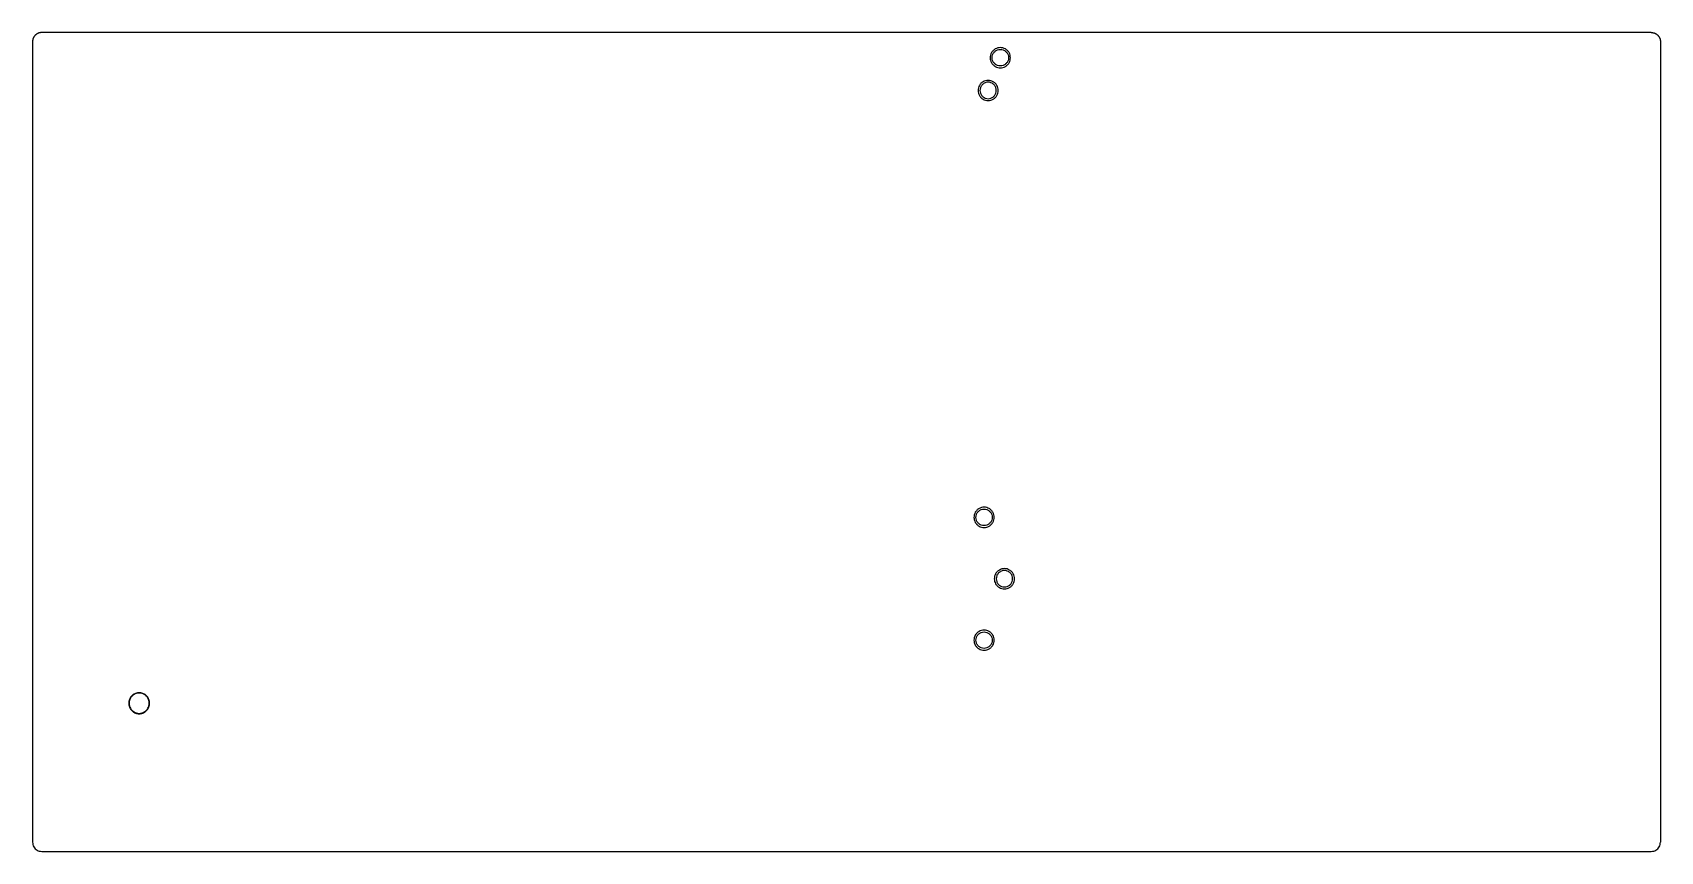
# Model space of a CAD drawing. Extents: x 0 to 1023, y 0 to 515.
# Drawn here: x 0 to 511, y 0 to 257 of the extents above; entities that cross this region are included whole.
import ezdxf

# ---------------------------------------------------------------- set-up
doc = ezdxf.new("R2010")
doc.units = 0
doc.layers.add('Visible_(ANSI)', color=7, linetype='CONTINUOUS')

msp = doc.modelspace()

# ---------------------------------------------------------------- linework, layer by layer
at = {"layer": 'Visible_(ANSI)', "color": 5}
for points in [[(508.613653, 257.441361), (3.004594, 257.441361)], [(0.141111, 254.559615), (0.141111, 3.023246)], [(511.477132, 254.559615), (511.477132, 3.023246)], [(3.004594, 0.141108), (13.333589, 0.141108), (498.284659, 0.141108), (508.613653, 0.141108)]]:
    msp.add_lwpolyline(points, dxfattribs=at)
at = {"layer": 'Visible_(ANSI)', "color": 7}
for points in [[(306.699841, 249.542212), (306.699841, 249.542212)], [(302.864819, 239.250245), (302.864819, 239.250245)], [(301.586477, 105.119534), (301.586477, 105.119534)], [(307.978178, 85.822617), (307.978178, 85.822617)], [(301.586477, 66.524967), (301.586477, 66.524967)], [(36.906172, 46.712488), (36.906172, 46.712488)]]:
    msp.add_lwpolyline(points, close=True, dxfattribs=at)
at = {"layer": 'Visible_(ANSI)', "color": 1}
for points in [[(307.305374, 249.542212), (307.305374, 249.542212)], [(303.470364, 239.250217), (303.470364, 239.250217)], [(302.19201, 105.119534), (302.19201, 105.119534)], [(308.583711, 85.822617), (308.583711, 85.822617)], [(302.19201, 66.524967), (302.19201, 66.524967)], [(36.808636, 46.712488), (36.808636, 46.712488)]]:
    msp.add_lwpolyline(points, close=True, dxfattribs=at)
at = {"layer": 'Visible_(ANSI)', "color": 5}
for points, knots in [([(3.004594, 257.441361), (2.921282, 257.439058), (2.754629, 257.434452), (2.506999, 257.3988), (2.262245, 257.347532), (2.024026, 257.270804), (1.792765, 257.174833), (1.571072, 257.058112), (1.359995, 256.922941), (1.161618, 256.769529), (0.977204, 256.599388), (0.808252, 256.413723), (0.655969, 256.214014), (0.521525, 256.001712), (0.40611, 255.778348), (0.310473, 255.545816), (0.23499, 255.305807), (0.181387, 255.060041), (0.147447, 254.810513), (0.143223, 254.642938), (0.141111, 254.559164)], [0, 0, 0, 0, 0.249838, 0.499761, 0.749303, 0.999274, 1.24932, 1.499616, 1.74988, 2.000352, 2.250959, 2.50167, 2.752489, 3.003452, 3.254587, 3.505782, 3.756849, 4.008343, 4.259667, 4.51091, 4.51091, 4.51091, 4.51091]), ([(508.613653, 257.441361), (508.696963, 257.439058), (508.863614, 257.434452), (509.111246, 257.398799), (509.356003, 257.347534), (509.594221, 257.270805), (509.825472, 257.174834), (510.047152, 257.058112), (510.258219, 256.922939), (510.456594, 256.769522), (510.641028, 256.599397), (510.809979, 256.413725), (510.962247, 256.214007), (511.096715, 256.001722), (511.212096, 255.778338), (511.30777, 255.545817), (511.383236, 255.305793), (511.43708, 255.060067), (511.470866, 254.810506), (511.475053, 254.642936), (511.477146, 254.559164)], [0, 0, 0, 0, 0.249833, 0.499756, 0.749308, 0.999276, 1.249311, 1.499595, 1.749849, 2.000321, 2.250944, 2.501652, 2.752466, 3.003435, 3.254563, 3.505764, 3.756841, 4.008364, 4.259679, 4.510919, 4.510919, 4.510919, 4.510919]), ([(0.141111, 3.023246), (0.219614, 2.518507), (0.374082, 1.525345), (1.511933, 0.377424), (2.502524, 0.220595), (3.004594, 0.141108)], [0, 0, 0, 0, 1.506234, 2.963783, 4.461756, 4.461756, 4.461756, 4.461756]), ([(508.613653, 0.141108), (509.115723, 0.220595), (510.106315, 0.377423), (511.244169, 1.525344), (511.398632, 2.518507), (511.477132, 3.023246)], [0, 0, 0, 0, 1.497975, 2.955524, 4.461757, 4.461757, 4.461757, 4.461757])]:
    msp.add_open_spline(points, degree=3, knots=knots, dxfattribs=at)
at = {"layer": 'Visible_(ANSI)', "color": 1}
for points in [[(307.305374, 249.542212), (307.284209, 249.264373), (307.242053, 248.710995), (306.908916, 247.936566), (306.40208, 247.271211), (305.735833, 246.761047), (304.961642, 246.440268), (304.130361, 246.330532), (303.29916, 246.440268), (302.524727, 246.761047), (301.859374, 247.271211), (301.349209, 247.936566), (301.02843, 248.710995), (300.918694, 249.542212), (301.02843, 250.373429), (301.349209, 251.147858), (301.859374, 251.813212), (302.524727, 252.323377), (303.29916, 252.644156), (304.130361, 252.753892), (304.961642, 252.644156), (305.735833, 252.323377), (306.40208, 251.813212), (306.908916, 251.147858), (307.242053, 250.373429), (307.284209, 249.820051), (307.305374, 249.542212)], [(303.470364, 239.250217), (303.449198, 238.972378), (303.407043, 238.418999), (303.073905, 237.64457), (302.56707, 236.979216), (301.900823, 236.469051), (301.126631, 236.148273), (300.29535, 236.038537), (299.46415, 236.148273), (298.689716, 236.469051), (298.024363, 236.979216), (297.514198, 237.64457), (297.19342, 238.418999), (297.083684, 239.250217), (297.19342, 240.081434), (297.514198, 240.855863), (298.024363, 241.521217), (298.689716, 242.031382), (299.46415, 242.352161), (300.29535, 242.461896), (301.126631, 242.352161), (301.900823, 242.031382), (302.56707, 241.521217), (303.073905, 240.855863), (303.407043, 240.081434), (303.449198, 239.528055), (303.470364, 239.250217)], [(302.19201, 105.119534), (302.170845, 104.841695), (302.128689, 104.288316), (301.795551, 103.513887), (301.288716, 102.848533), (300.622469, 102.338368), (299.848278, 102.017589), (299.016996, 101.907854), (298.185796, 102.017589), (297.411363, 102.338368), (296.74601, 102.848533), (296.235845, 103.513887), (295.915066, 104.288316), (295.80533, 105.119534), (295.915066, 105.950751), (296.235845, 106.72518), (296.74601, 107.390534), (297.411363, 107.900699), (298.185796, 108.221478), (299.016996, 108.331213), (299.848278, 108.221478), (300.622469, 107.900699), (301.288716, 107.390534), (301.795551, 106.72518), (302.128689, 105.950751), (302.170845, 105.397372), (302.19201, 105.119534)], [(308.583711, 85.822617), (308.562546, 85.544778), (308.52039, 84.9914), (308.187253, 84.216971), (307.680417, 83.551617), (307.01417, 83.041452), (306.239979, 82.720673), (305.408697, 82.610938), (304.577497, 82.720673), (303.803064, 83.041452), (303.137711, 83.551617), (302.627546, 84.216971), (302.306767, 84.9914), (302.197031, 85.822617), (302.306767, 86.653835), (302.627546, 87.428264), (303.137711, 88.093618), (303.803064, 88.603782), (304.577497, 88.924561), (305.408697, 89.034297), (306.239979, 88.924561), (307.01417, 88.603782), (307.680417, 88.093618), (308.187253, 87.428264), (308.52039, 86.653835), (308.562546, 86.100456), (308.583711, 85.822617)], [(302.19201, 66.524967), (302.170845, 66.247128), (302.128689, 65.69375), (301.795551, 64.919321), (301.288716, 64.253967), (300.622469, 63.743802), (299.848278, 63.423023), (299.016996, 63.313288), (298.185796, 63.423023), (297.411363, 63.743802), (296.74601, 64.253967), (296.235845, 64.919321), (295.915066, 65.69375), (295.80533, 66.524967), (295.915066, 67.356185), (296.235845, 68.130614), (296.74601, 68.795968), (297.411363, 69.306132), (298.185796, 69.626911), (299.016996, 69.736647), (299.848278, 69.626911), (300.622469, 69.306132), (301.288716, 68.795968), (301.795551, 68.130614), (302.128689, 67.356185), (302.170845, 66.802806), (302.19201, 66.524967)], [(36.808636, 46.712488), (36.78747, 46.434649), (36.745315, 45.88127), (36.412177, 45.106841), (35.905342, 44.441487), (35.239095, 43.931322), (34.464904, 43.610543), (33.633622, 43.500808), (32.802422, 43.610543), (32.027989, 43.931322), (31.362636, 44.441487), (30.852471, 45.106841), (30.531692, 45.88127), (30.421956, 46.712488), (30.531692, 47.543705), (30.852471, 48.318134), (31.362636, 48.983488), (32.027989, 49.493653), (32.802422, 49.814432), (33.633622, 49.924167), (34.464904, 49.814432), (35.239095, 49.493653), (35.905342, 48.983488), (36.412177, 48.318134), (36.745315, 47.543705), (36.78747, 46.990326), (36.808636, 46.712488)]]:
    msp.add_open_spline(points, degree=3, knots=[0, 0, 0, 0, 0.831135, 1.655393, 2.486528, 3.317663, 4.14192, 4.973056, 5.804191, 6.628448, 7.459583, 8.290719, 9.114976, 9.946111, 10.777246, 11.601504, 12.432639, 13.263774, 14.088032, 14.919167, 15.750302, 16.574559, 17.405695, 18.23683, 19.061087, 19.892222, 19.892222, 19.892222, 19.892222], dxfattribs=at)
at = {"layer": 'Visible_(ANSI)', "color": 7}
for points, knots in [([(306.699841, 249.542212), (306.669177, 249.844465), (306.60833, 250.444231), (306.135884, 251.237419), (305.443529, 251.827597), (304.585591, 252.140841), (303.674965, 252.140841), (302.818218, 251.827597), (302.121097, 251.237419), (301.666412, 250.444231), (301.507742, 249.542212), (301.666412, 248.640193), (302.121097, 247.847005), (302.818218, 247.256826), (303.674965, 246.943583), (304.585591, 246.943583), (305.443529, 247.256826), (306.135884, 247.847005), (306.60833, 248.640193), (306.669177, 249.239959), (306.699841, 249.542212)], [0, 0, 0, 0, 0.902201, 1.790254, 2.689279, 3.586598, 4.470417, 5.367737, 6.266761, 7.154814, 8.057015, 8.959216, 9.847269, 10.746294, 11.643613, 12.527432, 13.424752, 14.323777, 15.21183, 16.11403, 16.11403, 16.11403, 16.11403]), ([(302.864819, 239.250245), (302.83432, 239.552639), (302.773799, 240.152683), (302.301476, 240.946399), (301.609027, 241.537016), (300.750686, 241.850509), (299.840024, 241.850509), (298.981683, 241.537016), (298.289235, 240.946399), (297.816911, 240.152683), (297.756391, 239.552639), (297.725891, 239.250245)], [0, 0, 0, 0, 0.902562, 1.790962, 2.690348, 3.588027, 4.472189, 5.369868, 6.269253, 7.157653, 8.060216, 8.060216, 8.060216, 8.060216]), ([(297.725891, 239.250245), (297.756391, 238.947851), (297.816911, 238.347807), (298.289235, 237.55409), (298.981683, 236.963474), (299.840024, 236.649981), (300.750686, 236.649981), (301.609027, 236.963474), (302.301476, 237.55409), (302.773799, 238.347807), (302.83432, 238.947851), (302.864819, 239.250245)], [0, 0, 0, 0, 0.902562, 1.790962, 2.690348, 3.588027, 4.472189, 5.369868, 6.269253, 7.157653, 8.060216, 8.060216, 8.060216, 8.060216]), ([(301.586477, 105.119534), (301.555813, 105.421786), (301.494966, 106.021551), (301.02252, 106.814737), (300.330167, 107.404915), (299.472231, 107.718158), (298.561606, 107.718158), (297.70486, 107.404915), (297.00774, 106.814737), (296.553056, 106.021551), (296.394387, 105.119534), (296.553056, 104.217516), (297.00774, 103.42433), (297.70486, 102.834152), (298.561606, 102.520909), (299.472231, 102.520909), (300.330167, 102.834152), (301.02252, 103.42433), (301.494966, 104.217516), (301.555813, 104.817281), (301.586477, 105.119534)], [0, 0, 0, 0, 0.902199, 1.790251, 2.689274, 3.586592, 4.47041, 5.367728, 6.266751, 7.154803, 8.057002, 8.959201, 9.847253, 10.746276, 11.643594, 12.527412, 13.42473, 14.323753, 15.211805, 16.114004, 16.114004, 16.114004, 16.114004]), ([(307.978178, 85.822617), (307.947678, 86.125012), (307.887158, 86.725055), (307.414834, 87.518772), (306.722386, 88.109388), (305.864045, 88.422882), (304.953383, 88.422882), (304.095042, 88.109388), (303.402593, 87.518772), (302.93027, 86.725055), (302.869749, 86.125012), (302.83925, 85.822617)], [0, 0, 0, 0, 0.902562, 1.790962, 2.690348, 3.588027, 4.472189, 5.369868, 6.269253, 7.157653, 8.060216, 8.060216, 8.060216, 8.060216]), ([(302.83925, 85.822617), (302.869749, 85.520223), (302.93027, 84.920179), (303.402593, 84.126463), (304.095042, 83.535847), (304.953383, 83.222353), (305.864045, 83.222353), (306.722386, 83.535847), (307.414834, 84.126463), (307.887158, 84.920179), (307.947678, 85.520223), (307.978178, 85.822617)], [0, 0, 0, 0, 0.902562, 1.790962, 2.690348, 3.588027, 4.472189, 5.369868, 6.269253, 7.157653, 8.060216, 8.060216, 8.060216, 8.060216]), ([(301.586477, 66.524967), (301.555813, 66.82722), (301.494966, 67.426984), (301.02252, 68.220171), (300.330167, 68.810349), (299.472231, 69.123592), (298.561606, 69.123592), (297.70486, 68.810349), (297.00774, 68.220171), (296.553056, 67.426984), (296.394387, 66.524967), (296.553056, 65.62295), (297.00774, 64.829763), (297.70486, 64.239586), (298.561606, 63.926343), (299.472231, 63.926343), (300.330167, 64.239586), (301.02252, 64.829763), (301.494966, 65.62295), (301.555813, 66.222715), (301.586477, 66.524967)], [0, 0, 0, 0, 0.902199, 1.790251, 2.689274, 3.586592, 4.47041, 5.367728, 6.266751, 7.154803, 8.057002, 8.959201, 9.847253, 10.746276, 11.643594, 12.527412, 13.42473, 14.323753, 15.211805, 16.114004, 16.114004, 16.114004, 16.114004]), ([(36.906172, 46.712488), (36.867456, 47.097738), (36.790631, 47.862191), (36.189167, 48.87351), (35.307149, 49.626082), (34.213693, 50.025554), (33.05355, 50.025554), (31.960094, 49.626082), (31.078077, 48.87351), (30.476612, 47.862191), (30.399788, 47.097738), (30.361072, 46.712488)], [0, 0, 0, 0, 1.149817, 2.281585, 3.427355, 4.57095, 5.697318, 6.840912, 7.986683, 9.118451, 10.268268, 10.268268, 10.268268, 10.268268]), ([(30.361072, 46.712488), (30.399788, 46.327237), (30.476612, 45.562784), (31.078077, 44.551465), (31.960094, 43.798893), (33.05355, 43.399421), (34.213693, 43.399421), (35.307149, 43.798893), (36.189167, 44.551465), (36.790631, 45.562784), (36.867456, 46.327237), (36.906172, 46.712488)], [0, 0, 0, 0, 1.149817, 2.281585, 3.427355, 4.57095, 5.697318, 6.840912, 7.986683, 9.118451, 10.268268, 10.268268, 10.268268, 10.268268])]:
    msp.add_open_spline(points, degree=3, knots=knots, dxfattribs=at)

doc.saveas('drawing.dxf')
